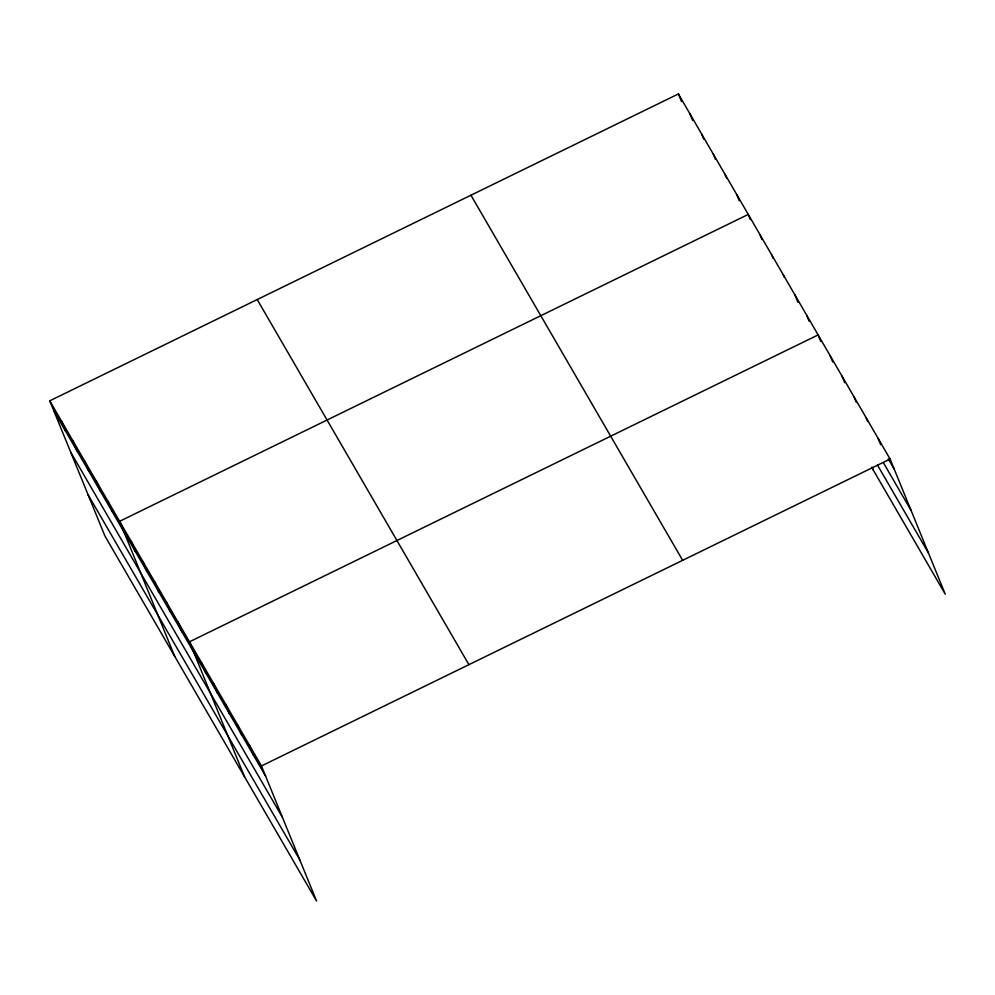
<?xml version="1.0" encoding="UTF-8"?>
<svg xmlns="http://www.w3.org/2000/svg" width="995" height="995" viewBox="0 0 995 995"><rect width="100%" height="100%" fill="white"/><g stroke="black" fill="none" stroke-linecap="round" stroke-linejoin="round"><path stroke-width="1.49" d="M49.75 400.823L261.449 765.939L316.597 901.06L104.898 535.944L49.75 400.823L678.403 93.94L890.102 459.056L945.25 594.177L871.719 467.364M261.449 765.939L890.102 459.056M888.261 458.894L894.269 469.242M883.349 462.625L911.084 510.472M877.441 465.013L928.422 552.946M470.946 195.207L682.645 560.322M257.207 299.545L468.906 664.66M53.904 411.01L265.603 776.125M70.732 452.24L282.431 817.355M88.07 494.726L299.769 859.829M878.112 438.36L880.712 444.728M866.11 417.676L867.677 421.494M854.12 396.98L856.197 402.079M842.118 376.297L844.718 382.665M830.129 355.601L832.728 361.969M820.726 341.285L818.126 334.917L189.473 641.8L244.621 776.921M872.155 467.289L873.274 470.038M806.485 314.83L809.084 321.198M794.843 294.744L797.965 302.393M783.202 274.67L784.234 277.219M771.56 254.583L773.115 258.414M759.906 234.509L761.996 239.596M750.342 219.522L748.265 214.422L119.611 521.305L174.759 656.439M736.623 194.348L739.223 200.716M724.982 174.262L726.537 178.08M713.34 154.175L715.417 159.275M701.699 134.101L703.776 139.201M690.057 114.015L692.644 120.383M678.403 93.94L681.525 101.577M249.446 745.243L253.613 755.441M237.457 724.559L241.611 734.745M225.455 703.863L229.621 714.062M213.465 683.179L217.619 693.366M201.463 662.483L205.629 672.682M177.831 621.713L181.985 631.912M166.19 601.639L170.344 611.825M154.536 581.553L158.702 591.739M142.894 561.478L147.061 571.665M131.253 541.392L135.407 551.578M107.97 501.231L112.124 511.418M96.328 481.145L100.483 491.343M84.674 461.071L88.841 471.257M73.033 440.984L77.2 451.17M61.391 420.91L65.546 431.096"/></g></svg>
